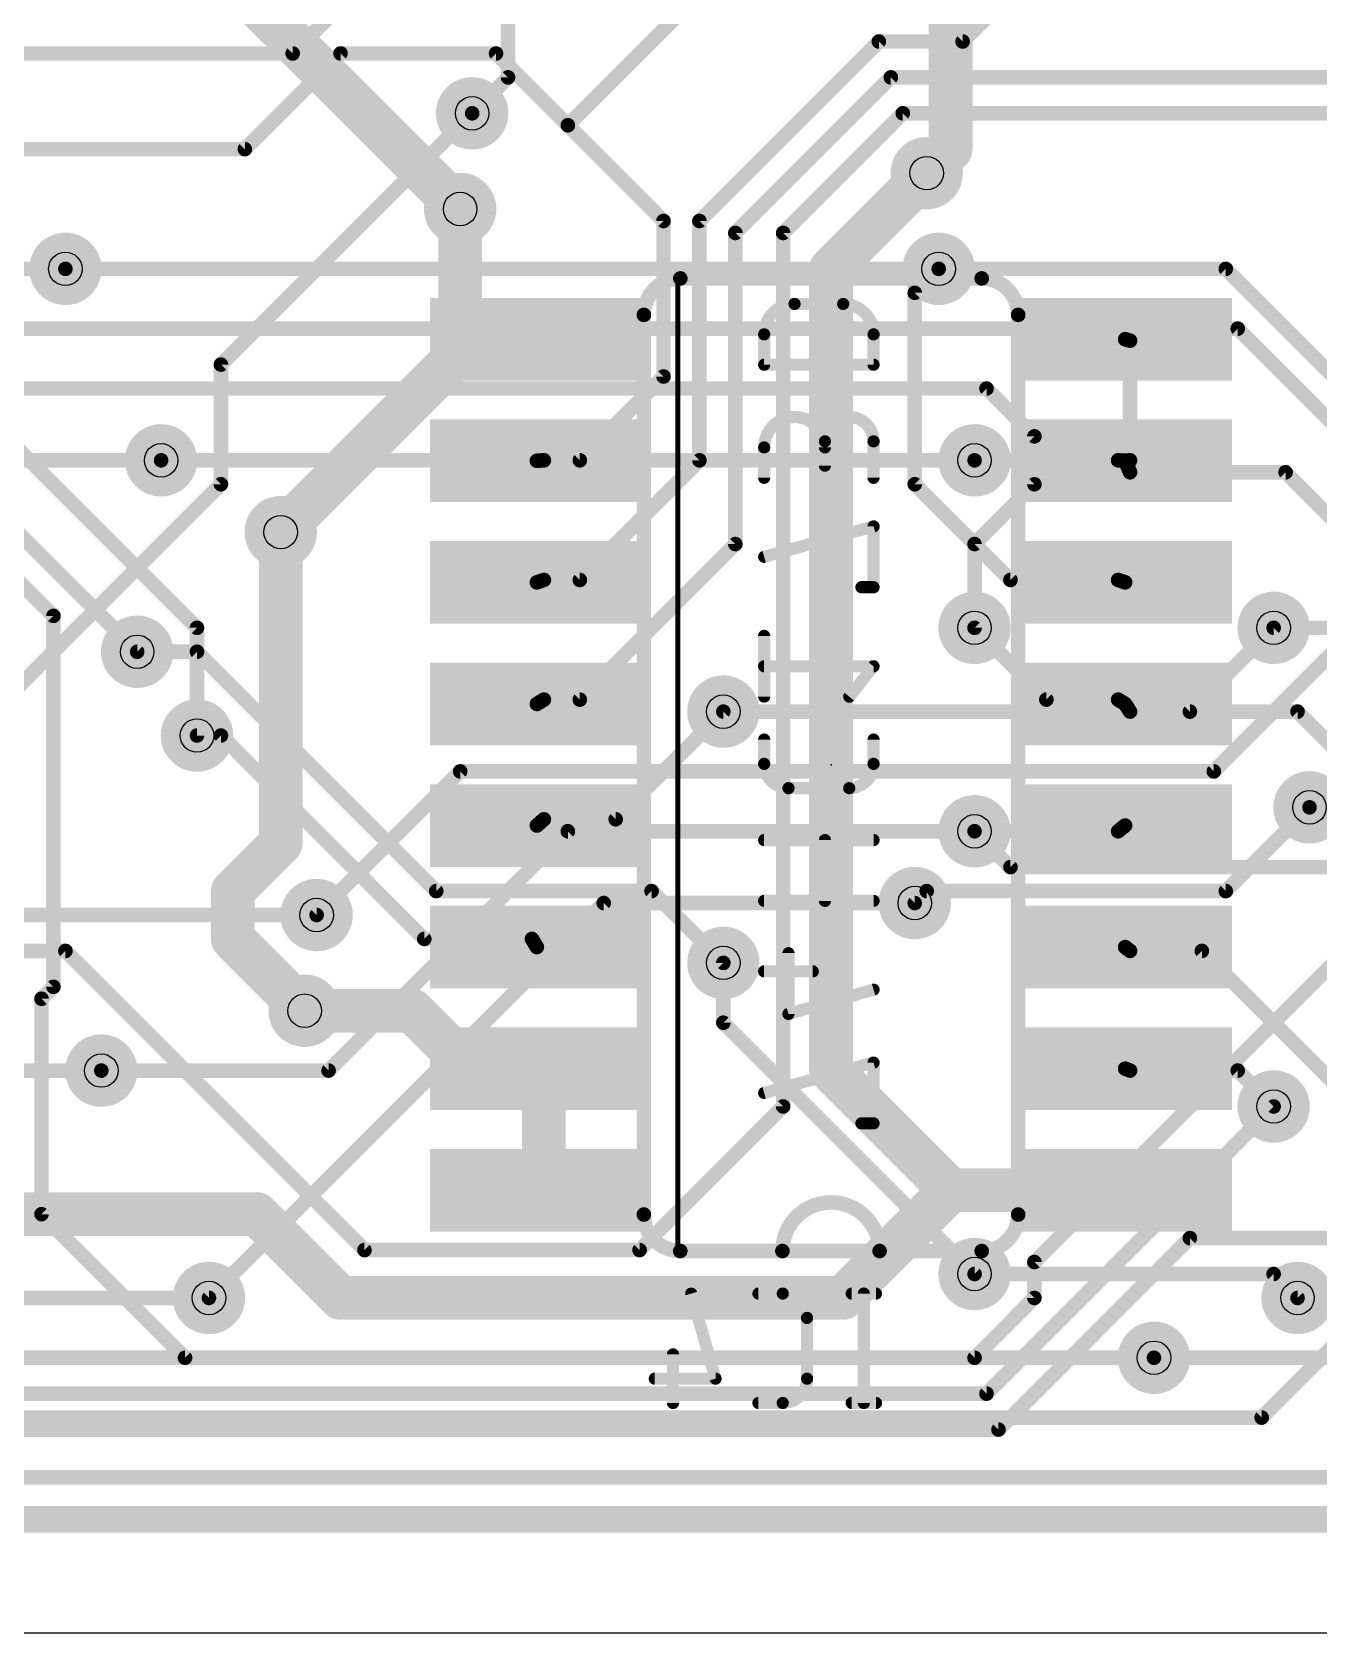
# Model space of a CAD drawing. Extents: x 0 to 200, y 0 to 49.
# Drawn here: x 79.9 to 93.35, y 0 to 16.72 of the extents above; entities that cross this region are included whole.
import ezdxf

# ---------------------------------------------------------------- set-up
doc = ezdxf.new("R2010")
doc.units = 0
for name, color, linetype in [('1', 12, 'CONTINUOUS'), ('16', 132, 'CONTINUOUS'), ('18', 110, 'CONTINUOUS'), ('20', 31, 'CONTINUOUS'), ('22', 253, 'CONTINUOUS'), ('24', 53, 'CONTINUOUS'), ('26', 253, 'CONTINUOUS'), ('28', 253, 'CONTINUOUS'), ('30', 253, 'CONTINUOUS'), ('32', 253, 'CONTINUOUS'), ('44', 253, 'CONTINUOUS'), ('52', 253, 'CONTINUOUS')]:
    doc.layers.add(name, color=color, linetype=linetype)

# ---------------------------------------------------------------- blocks, each defined once
blk = doc.blocks.new('RECT')
blk.add_solid([(-0.5, -0.5), (0.5, -0.5), (-0.5, 0.5), (0.5, 0.5)])
blk = doc.blocks.new('ROUNDV')
at = {"const_width": 0.5}
blk.add_lwpolyline([(0, -0.25, 1), (0, 0.25, 1), (0, -0.25)], format="xyb", dxfattribs=at)

msp = doc.modelspace()

# ---------------------------------------------------------------- linework, layer by layer
at = {"layer": '1'}
for points, const_width in [([(89.5, 15.5), (89.5, 17.375)], 0.4572), ([(82, 17.25), (84.375, 14.875)], 0.4572), ([(84.875, 16.25), (84.875, 17.125)], 0.1524), ([(84.5, 15.875), (84.875, 16.25)], 0.1524), ([(89.25, 15.25), (89.5, 15.5)], 0.4572), ([(80.25, 14.25), (89.375, 14.25)], 0.1524), ([(77, 13.75), (80.125, 10.625)], 0.1524), ([(92.5, 13.625), (79.5, 13.625)], 0.1524), ([(93.75, 12.375), (92.5, 13.625)], 0.1524), ([(81, 10.25), (78.125, 13.125)], 0.1524), ([(79.25, 13), (89.875, 13)], 0.1524), ([(89.875, 13), (90.375, 12.5)], 0.1524), ([(79.5, 12.625), (81.625, 10.5)], 0.1524), ([(90.375, 12.5), (90.375, 12)], 0.1524), ([(89.75, 12.25), (81.25, 12.25)], 0.1524), ([(90.375, 12), (89.75, 11.375)], 0.1524), ([(82.5, 8.25), (82.5, 11.5)], 0.4572), ([(89.75, 11.375), (89.75, 10.5)], 0.1524), ([(92.25, 9), (94.375, 11.125)], 0.1524), ([(93.25, 8.625), (95.625, 11)], 0.1524), ([(80.125, 10.625), (80.125, 6.75)], 0.1524), ([(81.625, 10.5), (81.625, 9.375)], 0.1524), ([(92.875, 10.5), (92, 9.625)], 0.1524), ([(92, 9.625), (87.125, 9.625)], 0.1524), ([(82.875, 7.5), (84.375, 9)], 0.1524), ([(84.375, 9), (92.25, 9)], 0.1524), ([(90.375, 3.875), (95.125, 8.625)], 0.1524), ([(82, 7.75), (82.5, 8.25)], 0.4572), ([(83, 5.875), (85.5, 8.375)], 0.1524), ([(85.5, 8.375), (89.75, 8.375)], 0.1524), ([(89.75, 8.375), (90.125, 8)], 0.1524), ([(90.125, 8), (93.5, 8)], 0.1524), ([(82, 7.25), (82, 7.75)], 0.4572), ([(81.75, 3.5), (85.875, 7.625)], 0.1524), ([(85.875, 7.625), (89.125, 7.625)], 0.1524), ([(82.75, 6.5), (82, 7.25)], 0.4572), ([(87.125, 6.375), (87.125, 7)], 0.1524), ([(80.125, 6.75), (80, 6.625)], 0.1524), ([(80, 6.625), (80, 4.375)], 0.1524), ([(89.75, 3.75), (87.125, 6.375)], 0.1524), ([(80.625, 5.875), (83, 5.875)], 0.1524), ([(89.875, 2.5), (92.875, 5.5)], 0.1524), ([(80, 4.375), (81.5, 2.875)], 0.1524), ([(90, 2.125), (92, 4.125)], 0.1524), ([(92, 4.125), (96, 4.125)], 0.1524), ([(90.375, 3.5), (90.375, 3.875)], 0.1524), ([(89.75, 2.875), (90.375, 3.5)], 0.1524), ([(96.125, 3.5), (93.125, 3.5)], 0.1524), ([(81.5, 2.875), (89.75, 2.875)], 0.1524), ([(91.625, 2.875), (94.25, 2.875)], 0.1524), ([(78.375, 2.5), (89.875, 2.5)], 0.1524), ([(76.625, 2.125), (90, 2.125)], 0.1524), ([(184.75, 1.125), (70, 1.125)], 0.1524)]:
    msp.add_lwpolyline(points, dxfattribs=dict(at, const_width=const_width))
for points, const_width in [([(84.8369, 16.25, 1), (84.9131, 16.25)], 0.0762), ([(84.9019, 16.2231, 1), (84.8481, 16.2769)], 0.0762), ([(84.4731, 15.9019, 1), (84.5269, 15.8481)], 0.0762), ([(89.5808, 15.4192, 1), (89.4192, 15.5808)], 0.2286), ([(89.3857, 15.5, 1), (89.6143, 15.5)], 0.2286), ([(89.1692, 15.3308, 1), (89.3308, 15.1692)], 0.2286), ([(84.2942, 14.7942, 1), (84.4558, 14.9558)], 0.2286), ([(80.25, 14.2881, 1), (80.25, 14.2119)], 0.0762), ([(89.375, 14.2119, 1), (89.375, 14.2881)], 0.0762), ([(92.5269, 13.6519, 1), (92.4731, 13.5981)], 0.0762), ([(92.5, 13.5869, 1), (92.5, 13.6631)], 0.0762), ([(89.9019, 13.0269, 1), (89.8481, 12.9731)], 0.0762), ([(89.875, 12.9619, 1), (89.875, 13.0381)], 0.0762), ([(90.4131, 12.5, 1), (90.3369, 12.5)], 0.0762), ([(90.3481, 12.4731, 1), (90.4019, 12.5269)], 0.0762), ([(81.25, 12.2881, 1), (81.25, 12.2119)], 0.0762), ([(89.75, 12.2119, 1), (89.75, 12.2881)], 0.0762), ([(90.4019, 11.9731, 1), (90.3481, 12.0269)], 0.0762), ([(90.3369, 12, 1), (90.4131, 12)], 0.0762), ([(82.6143, 11.5, 1), (82.3857, 11.5)], 0.2286), ([(89.7881, 11.375, 1), (89.7119, 11.375)], 0.0762), ([(89.7231, 11.4019, 1), (89.7769, 11.3481)], 0.0762), ([(80.1631, 10.625, 1), (80.0869, 10.625)], 0.0762), ([(80.0981, 10.5981, 1), (80.1519, 10.6519)], 0.0762), ([(81.6631, 10.5, 1), (81.5869, 10.5)], 0.0762), ([(81.5981, 10.4731, 1), (81.6519, 10.5269)], 0.0762), ([(89.7119, 10.5, 1), (89.7881, 10.5)], 0.0762), ([(92.9019, 10.4731, 1), (92.8481, 10.5269)], 0.0762), ([(80.9731, 10.2231, 1), (81.0269, 10.2769)], 0.0762), ([(87.125, 9.6631, 1), (87.125, 9.5869)], 0.0762), ([(92, 9.5869, 1), (92, 9.6631)], 0.0762), ([(91.9731, 9.6519, 1), (92.0269, 9.5981)], 0.0762), ([(81.5869, 9.375, 1), (81.6631, 9.375)], 0.0762), ([(84.375, 9.0381, 1), (84.375, 8.9619)], 0.0762), ([(84.4019, 8.9731, 1), (84.3481, 9.0269)], 0.0762), ([(92.2231, 9.0269, 1), (92.2769, 8.9731)], 0.0762), ([(92.25, 8.9619, 1), (92.25, 9.0381)], 0.0762), ([(93.2231, 8.6519, 1), (93.2769, 8.5981)], 0.0762), ([(82.3857, 8.25, 1), (82.6143, 8.25)], 0.2286), ([(82.5808, 8.1692, 1), (82.4192, 8.3308)], 0.2286), ([(85.5, 8.4131, 1), (85.5, 8.3369)], 0.0762), ([(85.5269, 8.3481, 1), (85.4731, 8.4019)], 0.0762), ([(89.7769, 8.4019, 1), (89.7231, 8.3481)], 0.0762), ([(89.75, 8.3369, 1), (89.75, 8.4131)], 0.0762), ([(90.125, 8.0381, 1), (90.125, 7.9619)], 0.0762), ([(90.0981, 7.9731, 1), (90.1519, 8.0269)], 0.0762), ([(82.1143, 7.75, 1), (81.8857, 7.75)], 0.2286), ([(81.9192, 7.8308, 1), (82.0808, 7.6692)], 0.2286), ([(85.875, 7.6631, 1), (85.875, 7.5869)], 0.0762), ([(85.9019, 7.5981, 1), (85.8481, 7.6519)], 0.0762), ([(89.125, 7.5869, 1), (89.125, 7.6631)], 0.0762), ([(82.8481, 7.5269, 1), (82.9019, 7.4731)], 0.0762), ([(82.0808, 7.3308, 1), (81.9192, 7.1692)], 0.2286), ([(81.8857, 7.25, 1), (82.1143, 7.25)], 0.2286), ([(87.1631, 7, 1), (87.0869, 7)], 0.0762), ([(80.0381, 6.625, 1), (79.9619, 6.625)], 0.0762), ([(79.9731, 6.6519, 1), (80.0269, 6.5981)], 0.0762), ([(80.0869, 6.75, 1), (80.1631, 6.75)], 0.0762), ([(80.1519, 6.7231, 1), (80.0981, 6.7769)], 0.0762), ([(82.6692, 6.4192, 1), (82.8308, 6.5808)], 0.2286), ([(87.0869, 6.375, 1), (87.1631, 6.375)], 0.0762), ([(87.1519, 6.4019, 1), (87.0981, 6.3481)], 0.0762), ([(80.625, 5.9131, 1), (80.625, 5.8369)], 0.0762), ([(82.9731, 5.9019, 1), (83.0269, 5.8481)], 0.0762), ([(83, 5.8369, 1), (83, 5.9131)], 0.0762), ([(92.9019, 5.4731, 1), (92.8481, 5.5269)], 0.0762), ([(79.9619, 4.375, 1), (80.0381, 4.375)], 0.0762), ([(80.0269, 4.4019, 1), (79.9731, 4.3481)], 0.0762), ([(92, 4.1631, 1), (92, 4.0869)], 0.0762), ([(92.0269, 4.0981, 1), (91.9731, 4.1519)], 0.0762), ([(90.4131, 3.875, 1), (90.3369, 3.875)], 0.0762), ([(90.3481, 3.9019, 1), (90.4019, 3.8481)], 0.0762), ([(89.7231, 3.7231, 1), (89.7769, 3.7769)], 0.0762), ([(81.7231, 3.5269, 1), (81.7769, 3.4731)], 0.0762), ([(90.3369, 3.5, 1), (90.4131, 3.5)], 0.0762), ([(90.4019, 3.4731, 1), (90.3481, 3.5269)], 0.0762), ([(93.125, 3.5381, 1), (93.125, 3.4619)], 0.0762), ([(81.5, 2.9131, 1), (81.5, 2.8369)], 0.0762), ([(81.4731, 2.8481, 1), (81.5269, 2.9019)], 0.0762), ([(89.7231, 2.9019, 1), (89.7769, 2.8481)], 0.0762), ([(89.75, 2.8369, 1), (89.75, 2.9131)], 0.0762), ([(91.625, 2.9131, 1), (91.625, 2.8369)], 0.0762), ([(89.8481, 2.5269, 1), (89.9019, 2.4731)], 0.0762), ([(89.875, 2.4619, 1), (89.875, 2.5381)], 0.0762), ([(89.9731, 2.1519, 1), (90.0269, 2.0981)], 0.0762), ([(90, 2.0869, 1), (90, 2.1631)], 0.0762)]:
    msp.add_lwpolyline(points, format="xyb", dxfattribs=dict(at, const_width=const_width))
at = {"layer": '16'}
for points, const_width in [([(87.25, 21.125), (82.625, 16.5)], 0.1524), ([(89.625, 16.625), (93.125, 20.125)], 0.1524), ([(85.5, 15.75), (88.625, 18.875)], 0.1524), ([(82.625, 16.5), (71.125, 16.5)], 0.1524), ([(82.125, 15.5), (83.125, 16.5)], 0.1524), ([(83.125, 16.5), (84.75, 16.5)], 0.1524), ([(84.75, 16.5), (85.5, 15.75)], 0.1524), ([(86.875, 14.75), (88.75, 16.625)], 0.1524), ([(88.75, 16.625), (89.625, 16.625)], 0.1524), ([(87.25, 14.625), (88.875, 16.25)], 0.1524), ([(88.875, 16.25), (93.625, 16.25)], 0.1524), ([(81.875, 13.25), (84.5, 15.875)], 0.1524), ([(87.75, 14.625), (89, 15.875)], 0.1524), ([(89, 15.875), (93.75, 15.875)], 0.1524), ([(85.5, 15.75), (86.5, 14.75)], 0.1524), ([(76, 15.5), (82.125, 15.5)], 0.1524), ([(88.25, 14.25), (89.25, 15.25)], 0.4572), ([(84.375, 14.875), (84.375, 13.625)], 0.4572), ([(86.5, 14.75), (86.5, 13.125)], 0.1524), ([(86.875, 12.25), (86.875, 14.75)], 0.1524), ([(87.25, 11.375), (87.25, 14.625)], 0.1524), ([(87.75, 5.5), (87.75, 14.625)], 0.1524), ([(88.25, 5.875), (88.25, 14.25)], 0.4572), ([(74.125, 14.25), (80.25, 14.25)], 0.1524), ([(89.375, 14.25), (89.125, 14)], 0.1524), ([(89.375, 14.25), (92.375, 14.25)], 0.1524), ([(92.375, 14.25), (93.625, 13)], 0.1524), ([(89.125, 14), (89.125, 12)], 0.1524), ([(82.5, 11.5), (84.5, 13.5)], 0.4572), ([(84.375, 13.625), (85.1766, 13.515)], 0.4572), ([(84.5, 13.5), (85.125, 13.5)], 0.4572), ([(85.125, 13.5), (85.1766, 13.515)], 0.4572), ([(91.375, 13.5), (91.3234, 13.515)], 0.1524), ([(91.375, 13.5), (91.375, 12.25)], 0.1524), ([(81.875, 12), (81.875, 13.25)], 0.1524), ([(86.5, 13.125), (85.625, 12.25)], 0.1524), ([(81.25, 12.25), (77.625, 12.25)], 0.1524), ([(85.25, 12.25), (85.1766, 12.245)], 0.1524), ([(85.625, 12.25), (85.25, 12.25)], 0.1524), ([(85.625, 11), (86.875, 12.25)], 0.1524), ([(91.25, 12.25), (89.75, 12.25)], 0.1524), ([(91.25, 12.25), (91.3234, 12.245)], 0.1524), ([(91.375, 12.25), (91.3234, 12.245)], 0.1524), ([(91.375, 12.125), (91.3234, 12.245)], 0.1524), ([(78.625, 8.75), (81.875, 12)], 0.1524), ([(89.125, 12), (90.125, 11)], 0.1524), ([(91.375, 12.125), (93, 12.125)], 0.1524), ([(93, 12.125), (102.75, 2.375)], 0.1524), ([(85.625, 9.75), (87.25, 11.375)], 0.1524), ([(85.25, 11), (85.1766, 10.975)], 0.1524), ([(85.25, 11), (85.625, 11)], 0.1524), ([(90.125, 11), (91.25, 11)], 0.1524), ([(91.25, 11), (91.3234, 10.975)], 0.1524), ([(89.75, 10.5), (90.5, 9.75)], 0.1524), ([(93.75, 10.5), (92.875, 10.5)], 0.1524), ([(81.625, 10.25), (81, 10.25)], 0.1524), ([(84.125, 7.75), (81.625, 10.25)], 0.1524), ([(85.25, 9.75), (85.1766, 9.705)], 0.1524), ([(85.25, 9.75), (85.625, 9.75)], 0.1524), ([(87.125, 9.625), (86, 8.5)], 0.1524), ([(90.5, 9.75), (91.25, 9.75)], 0.1524), ([(91.25, 9.75), (91.3234, 9.705)], 0.1524), ([(91.375, 9.625), (91.3234, 9.705)], 0.1524), ([(91.375, 9.625), (93.125, 9.625)], 0.1524), ([(93.125, 9.625), (94.75, 8)], 0.1524), ([(81.625, 9.375), (81.875, 9.375)], 0.1524), ([(81.875, 9.375), (84, 7.25)], 0.1524), ([(92.375, 7.75), (93.25, 8.625)], 0.1524), ([(85.25, 8.5), (85.1766, 8.435)], 0.1524), ([(86, 8.5), (85.25, 8.5)], 0.1524), ([(89.75, 8.375), (91.25, 8.375)], 0.1524), ([(91.25, 8.375), (91.3234, 8.435)], 0.1524), ([(86.375, 7.75), (84.125, 7.75)], 0.1524), ([(87.125, 7), (86.375, 7.75)], 0.1524), ([(89.125, 7.625), (89.25, 7.75)], 0.1524), ([(89.25, 7.75), (92.375, 7.75)], 0.1524), ([(79.625, 7.5), (82.875, 7.5)], 0.1524), ([(79.125, 7.125), (80.25, 7.125)], 0.1524), ([(80.25, 7.125), (83.375, 4)], 0.1524), ([(84, 7.25), (85.125, 7.25)], 0.1524), ([(85.125, 7.25), (85.1766, 7.165)], 0.1524), ([(91.375, 7.125), (91.3234, 7.165)], 0.1524), ([(92.125, 7.125), (91.375, 7.125)], 0.1524), ([(93.75, 5.5), (92.125, 7.125)], 0.1524), ([(83.875, 6.5), (82.75, 6.5)], 0.4572), ([(84.375, 6), (83.875, 6.5)], 0.4572), ([(85, 6), (84.375, 6)], 0.4572), ([(85, 6), (85.1766, 5.895)], 0.4572), ([(85.25, 5.875), (85.1766, 5.895)], 0.4572), ([(85.25, 5.875), (85.25, 4.625)], 0.4572), ([(89.5, 4.625), (88.25, 5.875)], 0.4572), ([(79.5, 5.875), (80.625, 5.875)], 0.1524), ([(91.375, 5.875), (91.3234, 5.895)], 0.1524), ([(92.5, 5.875), (91.375, 5.875)], 0.1524), ([(92.875, 5.5), (92.5, 5.875)], 0.1524), ([(86.25, 4), (87.75, 5.5)], 0.1524), ([(85.25, 4.625), (85.1766, 4.625)], 0.4572), ([(89.5, 4.625), (88.375, 3.5)], 0.4572), ([(91.3234, 4.625), (89.5, 4.625)], 0.4572), ([(82.25, 4.375), (77.625, 4.375)], 0.4572), ([(83.125, 3.5), (82.25, 4.375)], 0.4572), ([(83.375, 4), (86.25, 4)], 0.1524), ([(88.375, 3.5), (83.125, 3.5)], 0.4572), ([(92.875, 3.75), (89.75, 3.75)], 0.1524), ([(93.125, 3.5), (92.875, 3.75)], 0.1524), ([(75.875, 3.5), (81.75, 3.5)], 0.1524), ([(92.75, 2.25), (93.75, 3.25)], 0.1524), ([(76.75, 2.875), (91.625, 2.875)], 0.1524), ([(75.5, 2.25), (92.75, 2.25)], 0.1524), ([(147.125, 1.625), (53.125, 1.625)], 0.1524), ([(148, 1.25), (30.375, 1.25)], 0.1524)]:
    msp.add_lwpolyline(points, dxfattribs=dict(at, const_width=const_width))
for points, const_width in [([(82.5981, 16.5269, 1), (82.6519, 16.4731)], 0.0762), ([(82.625, 16.4619, 1), (82.625, 16.5381)], 0.0762), ([(83.125, 16.5381, 1), (83.125, 16.4619)], 0.0762), ([(83.1519, 16.4731, 1), (83.0981, 16.5269)], 0.0762), ([(84.7769, 16.5269, 1), (84.7231, 16.4731)], 0.0762), ([(84.75, 16.4619, 1), (84.75, 16.5381)], 0.0762), ([(88.75, 16.6631, 1), (88.75, 16.5869)], 0.0762), ([(88.7769, 16.5981, 1), (88.7231, 16.6519)], 0.0762), ([(89.5981, 16.6519, 1), (89.6519, 16.5981)], 0.0762), ([(89.625, 16.5869, 1), (89.625, 16.6631)], 0.0762), ([(88.875, 16.2881, 1), (88.875, 16.2119)], 0.0762), ([(88.9019, 16.2231, 1), (88.8481, 16.2769)], 0.0762), ([(84.5269, 15.8481, 1), (84.4731, 15.9019)], 0.0762), ([(89, 15.9131, 1), (89, 15.8369)], 0.0762), ([(89.0269, 15.8481, 1), (88.9731, 15.9019)], 0.0762), ([(85.5269, 15.7769, 1), (85.4731, 15.7231)], 0.0762), ([(85.4731, 15.7769, 1), (85.5269, 15.7231)], 0.0762), ([(85.4731, 15.7231, 1), (85.5269, 15.7769)], 0.0762), ([(82.0981, 15.5269, 1), (82.1519, 15.4731)], 0.0762), ([(82.125, 15.4619, 1), (82.125, 15.5381)], 0.0762), ([(89.3308, 15.1692, 1), (89.1692, 15.3308)], 0.2286), ([(84.4893, 14.875, 1), (84.2607, 14.875)], 0.2286), ([(86.5381, 14.75, 1), (86.4619, 14.75)], 0.0762), ([(86.4731, 14.7231, 1), (86.5269, 14.7769)], 0.0762), ([(86.9131, 14.75, 1), (86.8369, 14.75)], 0.0762), ([(86.8481, 14.7769, 1), (86.9019, 14.7231)], 0.0762), ([(87.2881, 14.625, 1), (87.2119, 14.625)], 0.0762), ([(87.2231, 14.6519, 1), (87.2769, 14.5981)], 0.0762), ([(87.7881, 14.625, 1), (87.7119, 14.625)], 0.0762), ([(87.7231, 14.6519, 1), (87.7769, 14.5981)], 0.0762), ([(88.3643, 14.25, 1), (88.1357, 14.25)], 0.2286), ([(88.1692, 14.3308, 1), (88.3308, 14.1692)], 0.2286), ([(80.25, 14.2119, 1), (80.25, 14.2881)], 0.0762), ([(89.375, 14.2881, 1), (89.375, 14.2119)], 0.0762), ([(89.4019, 14.2231, 1), (89.3481, 14.2769)], 0.0762), ([(92.4019, 14.2769, 1), (92.3481, 14.2231)], 0.0762), ([(92.375, 14.2119, 1), (92.375, 14.2881)], 0.0762), ([(89.1631, 14, 1), (89.0869, 14)], 0.0762), ([(89.0981, 14.0269, 1), (89.1519, 13.9731)], 0.0762), ([(84.3905, 13.7382, 1), (84.3595, 13.5118)], 0.2286), ([(84.2607, 13.625, 1), (84.4893, 13.625)], 0.2286), ([(84.5, 13.6143, 1), (84.5, 13.3857)], 0.2286), ([(84.5808, 13.4192, 1), (84.4192, 13.5808)], 0.2286), ([(85.0931, 13.6098, 1), (85.1569, 13.3902)], 0.2286), ([(85.125, 13.3857, 1), (85.125, 13.6143)], 0.2286), ([(85.2085, 13.4052, 1), (85.1447, 13.6248)], 0.2286), ([(85.1611, 13.4018, 1), (85.1921, 13.6282)], 0.2286), ([(91.334, 13.5516, 1), (91.3128, 13.4784)], 0.0762), ([(91.4131, 13.5, 1), (91.3369, 13.5)], 0.0762), ([(91.3644, 13.4634, 1), (91.3856, 13.5366)], 0.0762), ([(81.9131, 13.25, 1), (81.8369, 13.25)], 0.0762), ([(81.8481, 13.2769, 1), (81.9019, 13.2231)], 0.0762), ([(86.4619, 13.125, 1), (86.5381, 13.125)], 0.0762), ([(86.5269, 13.0981, 1), (86.4731, 13.1519)], 0.0762), ([(81.25, 12.2119, 1), (81.25, 12.2881)], 0.0762), ([(85.174, 12.283, 1), (85.1792, 12.207)], 0.0762), ([(85.25, 12.2881, 1), (85.25, 12.2119)], 0.0762), ([(85.2526, 12.212, 1), (85.2474, 12.288)], 0.0762), ([(85.5981, 12.2769, 1), (85.6519, 12.2231)], 0.0762), ([(85.625, 12.2119, 1), (85.625, 12.2881)], 0.0762), ([(86.8369, 12.25, 1), (86.9131, 12.25)], 0.0762), ([(86.9019, 12.2231, 1), (86.8481, 12.2769)], 0.0762), ([(89.75, 12.2881, 1), (89.75, 12.2119)], 0.0762), ([(91.2526, 12.288, 1), (91.2474, 12.212)], 0.0762), ([(91.25, 12.2119, 1), (91.25, 12.2881)], 0.0762), ([(91.3584, 12.2601, 1), (91.2884, 12.2299)], 0.0762), ([(91.3197, 12.2829, 1), (91.3271, 12.2071)], 0.0762), ([(91.3208, 12.207, 1), (91.326, 12.283)], 0.0762), ([(91.3369, 12.25, 1), (91.4131, 12.25)], 0.0762), ([(91.3787, 12.2121, 1), (91.3713, 12.2879)], 0.0762), ([(81.9019, 11.9731, 1), (81.8481, 12.0269)], 0.0762), ([(89.1519, 12.0269, 1), (89.0981, 11.9731)], 0.0762), ([(91.375, 12.1631, 1), (91.375, 12.0869)], 0.0762), ([(91.34, 12.1099, 1), (91.41, 12.1401)], 0.0762), ([(93.0269, 12.1519, 1), (92.9731, 12.0981)], 0.0762), ([(93, 12.0869, 1), (93, 12.1631)], 0.0762), ([(81.8369, 12, 1), (81.9131, 12)], 0.0762), ([(89.0869, 12, 1), (89.1631, 12)], 0.0762), ([(82.4192, 11.5808, 1), (82.5808, 11.4192)], 0.2286), ([(87.2119, 11.375, 1), (87.2881, 11.375)], 0.0762), ([(87.2769, 11.3481, 1), (87.2231, 11.4019)], 0.0762), ([(85.1643, 11.0111, 1), (85.1889, 10.9389)], 0.0762), ([(85.25, 11.0381, 1), (85.25, 10.9619)], 0.0762), ([(85.2623, 10.9639, 1), (85.2377, 11.0361)], 0.0762), ([(85.5981, 11.0269, 1), (85.6519, 10.9731)], 0.0762), ([(85.625, 10.9619, 1), (85.625, 11.0381)], 0.0762), ([(90.125, 11.0381, 1), (90.125, 10.9619)], 0.0762), ([(90.0981, 10.9731, 1), (90.1519, 11.0269)], 0.0762), ([(91.2623, 11.0361, 1), (91.2377, 10.9639)], 0.0762), ([(91.25, 10.9619, 1), (91.25, 11.0381)], 0.0762), ([(91.3111, 10.9389, 1), (91.3357, 11.0111)], 0.0762), ([(89.7769, 10.5269, 1), (89.7231, 10.4731)], 0.0762), ([(92.875, 10.5381, 1), (92.875, 10.4619)], 0.0762), ([(81, 10.2881, 1), (81, 10.2119)], 0.0762), ([(81.6519, 10.2769, 1), (81.5981, 10.2231)], 0.0762), ([(81.625, 10.2119, 1), (81.625, 10.2881)], 0.0762), ([(85.1567, 9.7375, 1), (85.1965, 9.6725)], 0.0762), ([(85.25, 9.7881, 1), (85.25, 9.7119)], 0.0762), ([(85.2699, 9.7175, 1), (85.2301, 9.7825)], 0.0762), ([(85.5981, 9.7769, 1), (85.6519, 9.7231)], 0.0762), ([(85.625, 9.7119, 1), (85.625, 9.7881)], 0.0762), ([(87.1519, 9.5981, 1), (87.0981, 9.6519)], 0.0762), ([(90.5, 9.7881, 1), (90.5, 9.7119)], 0.0762), ([(90.4731, 9.7231, 1), (90.5269, 9.7769)], 0.0762), ([(91.2699, 9.7825, 1), (91.2301, 9.7175)], 0.0762), ([(91.25, 9.7119, 1), (91.25, 9.7881)], 0.0762), ([(91.3554, 9.7257, 1), (91.2914, 9.6843)], 0.0762), ([(91.3035, 9.6725, 1), (91.3433, 9.7375)], 0.0762), ([(91.375, 9.6631, 1), (91.375, 9.5869)], 0.0762), ([(93.1519, 9.6519, 1), (93.0981, 9.5981)], 0.0762), ([(93.125, 9.5869, 1), (93.125, 9.6631)], 0.0762), ([(91.343, 9.6043, 1), (91.407, 9.6457)], 0.0762), ([(81.625, 9.4131, 1), (81.625, 9.3369)], 0.0762), ([(81.9019, 9.4019, 1), (81.8481, 9.3481)], 0.0762), ([(81.875, 9.3369, 1), (81.875, 9.4131)], 0.0762), ([(93.2769, 8.5981, 1), (93.2231, 8.6519)], 0.0762), ([(85.25, 8.5381, 1), (85.25, 8.4619)], 0.0762), ([(85.2753, 8.4715, 1), (85.2247, 8.5285)], 0.0762), ([(85.9731, 8.5269, 1), (86.0269, 8.4731)], 0.0762), ([(86, 8.4619, 1), (86, 8.5381)], 0.0762), ([(85.1513, 8.4635, 1), (85.2019, 8.4065)], 0.0762), ([(89.75, 8.4131, 1), (89.75, 8.3369)], 0.0762), ([(91.2259, 8.4045, 1), (91.2741, 8.3455)], 0.0762), ([(91.25, 8.3369, 1), (91.25, 8.4131)], 0.0762), ([(91.3475, 8.4055, 1), (91.2993, 8.4645)], 0.0762), ([(84.125, 7.7881, 1), (84.125, 7.7119)], 0.0762), ([(84.0981, 7.7231, 1), (84.1519, 7.7769)], 0.0762), ([(86.4019, 7.7769, 1), (86.3481, 7.7231)], 0.0762), ([(86.375, 7.7119, 1), (86.375, 7.7881)], 0.0762), ([(89.25, 7.7881, 1), (89.25, 7.7119)], 0.0762), ([(89.2769, 7.7231, 1), (89.2231, 7.7769)], 0.0762), ([(92.3481, 7.7769, 1), (92.4019, 7.7231)], 0.0762), ([(92.375, 7.7119, 1), (92.375, 7.7881)], 0.0762), ([(82.875, 7.4619, 1), (82.875, 7.5381)], 0.0762), ([(89.0981, 7.6519, 1), (89.1519, 7.5981)], 0.0762), ([(80.2769, 7.1519, 1), (80.2231, 7.0981)], 0.0762), ([(80.25, 7.0869, 1), (80.25, 7.1631)], 0.0762), ([(84, 7.2881, 1), (84, 7.2119)], 0.0762), ([(83.9731, 7.2231, 1), (84.0269, 7.2769)], 0.0762), ([(85.1576, 7.2698, 1), (85.0924, 7.2302)], 0.0762), ([(85.125, 7.2119, 1), (85.125, 7.2881)], 0.0762), ([(85.144, 7.1452, 1), (85.2092, 7.1848)], 0.0762), ([(91.3467, 7.1951, 1), (91.3001, 7.1349)], 0.0762), ([(91.375, 7.1631, 1), (91.375, 7.0869)], 0.0762), ([(91.3517, 7.0949, 1), (91.3983, 7.1551)], 0.0762), ([(92.1519, 7.1519, 1), (92.0981, 7.0981)], 0.0762), ([(92.125, 7.0869, 1), (92.125, 7.1631)], 0.0762), ([(87.0981, 6.9731, 1), (87.1519, 7.0269)], 0.0762), ([(82.75, 6.6143, 1), (82.75, 6.3857)], 0.2286), ([(83.9558, 6.5808, 1), (83.7942, 6.4192)], 0.2286), ([(83.875, 6.3857, 1), (83.875, 6.6143)], 0.2286), ([(84.375, 6.1143, 1), (84.375, 5.8857)], 0.2286), ([(84.2942, 5.9192, 1), (84.4558, 6.0808)], 0.2286), ([(85.0584, 6.0982, 1), (84.9416, 5.9018)], 0.2286), ([(85, 5.8857, 1), (85, 6.1143)], 0.2286), ([(85.2066, 6.0053, 1), (85.1466, 5.7847)], 0.2286), ([(85.1182, 5.7968, 1), (85.235, 5.9932)], 0.2286), ([(85.3643, 5.875, 1), (85.1357, 5.875)], 0.2286), ([(85.22, 5.7647, 1), (85.28, 5.9853)], 0.2286), ([(88.3308, 5.9558, 1), (88.1692, 5.7942)], 0.2286), ([(80.625, 5.8369, 1), (80.625, 5.9131)], 0.0762), ([(88.1357, 5.875, 1), (88.3643, 5.875)], 0.2286), ([(91.3372, 5.9305, 1), (91.3096, 5.8595)], 0.0762), ([(91.375, 5.9131, 1), (91.375, 5.8369)], 0.0762), ([(91.3612, 5.8395, 1), (91.3888, 5.9105)], 0.0762), ([(92.5269, 5.9019, 1), (92.4731, 5.8481)], 0.0762), ([(92.5, 5.8369, 1), (92.5, 5.9131)], 0.0762), ([(87.7119, 5.5, 1), (87.7881, 5.5)], 0.0762), ([(87.7769, 5.4731, 1), (87.7231, 5.5269)], 0.0762), ([(92.8481, 5.4731, 1), (92.9019, 5.5269)], 0.0762), ([(85.1766, 4.7393, 1), (85.1766, 4.5107)], 0.2286), ([(85.25, 4.5107, 1), (85.25, 4.7393)], 0.2286), ([(89.5, 4.7393, 1), (89.5, 4.5107)], 0.2286), ([(89.5808, 4.5442, 1), (89.4192, 4.7058)], 0.2286), ([(91.3234, 4.5107, 1), (91.3234, 4.7393)], 0.2286), ([(85.1357, 4.625, 1), (85.3643, 4.625)], 0.2286), ([(89.4192, 4.5442, 1), (89.5808, 4.7058)], 0.2286), ([(82.3308, 4.4558, 1), (82.1692, 4.2942)], 0.2286), ([(82.25, 4.2607, 1), (82.25, 4.4893)], 0.2286), ([(83.375, 4.0381, 1), (83.375, 3.9619)], 0.0762), ([(83.3481, 3.9731, 1), (83.4019, 4.0269)], 0.0762), ([(86.2231, 4.0269, 1), (86.2769, 3.9731)], 0.0762), ([(86.25, 3.9619, 1), (86.25, 4.0381)], 0.0762), ([(83.125, 3.6143, 1), (83.125, 3.3857)], 0.2286), ([(83.0442, 3.4192, 1), (83.2058, 3.5808)], 0.2286), ([(88.2942, 3.5808, 1), (88.4558, 3.4192)], 0.2286), ([(88.375, 3.3857, 1), (88.375, 3.6143)], 0.2286), ([(89.75, 3.7881, 1), (89.75, 3.7119)], 0.0762), ([(92.9019, 3.7769, 1), (92.8481, 3.7231)], 0.0762), ([(92.875, 3.7119, 1), (92.875, 3.7881)], 0.0762), ([(81.75, 3.4619, 1), (81.75, 3.5381)], 0.0762), ([(93.0981, 3.4731, 1), (93.1519, 3.5269)], 0.0762), ([(91.625, 2.8369, 1), (91.625, 2.9131)], 0.0762), ([(92.7231, 2.2769, 1), (92.7769, 2.2231)], 0.0762), ([(92.75, 2.2119, 1), (92.75, 2.2881)], 0.0762)]:
    msp.add_lwpolyline(points, format="xyb", dxfattribs=dict(at, const_width=const_width))
at = {"layer": '20'}
msp.add_line((0, 0), (200, 0), dxfattribs=at)
at = {"layer": '22'}
for points, const_width in [([(86.6752, 14.15, 0.4142), (86.2942, 13.769)], 0.1524), ([(86.6752, 14.1881, 1), (86.6752, 14.1119)], 0.0762), ([(86.6752, 14.1119, 1), (86.6752, 14.1881)], 0.0762), ([(90.2058, 13.769, 0.4142), (89.8248, 14.15)], 0.1524), ([(89.8248, 14.1881, 1), (89.8248, 14.1119)], 0.0762), ([(89.8248, 14.1119, 1), (89.8248, 14.1881)], 0.0762), ([(86.6625, 14.15, 1), (86.6371, 14.15)], 0.0254), ([(86.2561, 13.769, 1), (86.3323, 13.769)], 0.0762), ([(90.1677, 13.769, 1), (90.2439, 13.769)], 0.0762), ([(88.758, 3.99, 1), (87.742, 3.99)], 0.1524), ([(86.2942, 4.371, 0.4142), (86.6752, 3.99)], 0.1524), ([(86.3323, 4.371, 1), (86.2561, 4.371)], 0.0762), ([(89.8248, 3.99, 0.4142), (90.2058, 4.371)], 0.1524), ([(90.2439, 4.371, 1), (90.1677, 4.371)], 0.0762), ([(86.6752, 4.0281, 1), (86.6752, 3.9519)], 0.0762), ([(86.6752, 3.9519, 1), (86.6752, 4.0281)], 0.0762), ([(87.742, 4.0281, 1), (87.742, 3.9519)], 0.0762), ([(87.7039, 3.99, 1), (87.7801, 3.99)], 0.0762), ([(87.742, 3.9519, 1), (87.742, 4.0281)], 0.0762), ([(88.758, 4.0281, 1), (88.758, 3.9519)], 0.0762), ([(88.7199, 3.99, 1), (88.7961, 3.99)], 0.0762), ([(88.758, 3.9519, 1), (88.758, 4.0281)], 0.0762), ([(89.8248, 4.0281, 1), (89.8248, 3.9519)], 0.0762), ([(89.8248, 3.9519, 1), (89.8248, 4.0281)], 0.0762), ([(86.6371, 3.99, 1), (86.6625, 3.99)], 0.0254)]:
    msp.add_lwpolyline(points, format="xyb", dxfattribs=dict(at, const_width=const_width))
for points, const_width in [([(86.6752, 14.15), (89.8248, 14.15)], 0.1524), ([(86.6498, 3.99), (86.6498, 14.15)], 0.0508), ([(87.742, 3.99), (86.6752, 3.99)], 0.1524), ([(88.758, 3.99), (87.742, 3.99)], 0.1524), ([(89.8248, 3.99), (88.758, 3.99)], 0.1524)]:
    msp.add_lwpolyline(points, dxfattribs=dict(at, const_width=const_width))
at = {"layer": '24'}
msp.add_point((88.25, 9.07), dxfattribs=at)
at = {"layer": '26', "const_width": 0.127}
for points in [[(86.7895, 3.5455), (87.0435, 2.6565)], [(87.7457, 3.5455), (87.4917, 3.5455)], [(88.7199, 3.5455), (88.4659, 3.5455)], [(88.5929, 3.5455), (88.5929, 2.4025)], [(87.9997, 2.6565), (87.9997, 3.2915)], [(86.599, 2.9105), (86.599, 2.4025)], [(87.0435, 2.6565), (86.4085, 2.6565)], [(87.4917, 2.4025), (87.7457, 2.4025)], [(88.7199, 2.4025), (88.4659, 2.4025)]]:
    msp.add_lwpolyline(points, dxfattribs=at)
at = {"layer": '26'}
for points, const_width in [([(86.82, 3.5542, 1), (86.759, 3.5368)], 0.0635), ([(87.4917, 3.5773, 1), (87.4917, 3.5137)], 0.0635), ([(87.7457, 3.5773, 1), (87.7457, 3.5137)], 0.0635), ([(87.9997, 3.2915, 0.4142), (87.7457, 3.5455)], 0.127), ([(87.7457, 3.5137, 1), (87.7457, 3.5773)], 0.0635), ([(88.4659, 3.5773, 1), (88.4659, 3.5137)], 0.0635), ([(88.6246, 3.5455, 1), (88.5611, 3.5455)], 0.0635), ([(88.7199, 3.5137, 1), (88.7199, 3.5773)], 0.0635), ([(88.0315, 3.2915, 1), (87.968, 3.2915)], 0.0635), ([(87.968, 3.2915, 1), (88.0315, 3.2915)], 0.0635), ([(86.6308, 2.9105, 1), (86.5673, 2.9105)], 0.0635), ([(86.4085, 2.6883, 1), (86.4085, 2.6248)], 0.0635), ([(87.013, 2.6478, 1), (87.074, 2.6652)], 0.0635), ([(87.0435, 2.6248, 1), (87.0435, 2.6883)], 0.0635), ([(87.7457, 2.4025, 0.4142), (87.9997, 2.6565)], 0.127), ([(88.0315, 2.6565, 1), (87.968, 2.6565)], 0.0635), ([(87.968, 2.6565, 1), (88.0315, 2.6565)], 0.0635), ([(86.5673, 2.4025, 1), (86.6308, 2.4025)], 0.0635), ([(87.4917, 2.4343, 1), (87.4917, 2.3708)], 0.0635), ([(87.7457, 2.4343, 1), (87.7457, 2.3708)], 0.0635), ([(87.7457, 2.3708, 1), (87.7457, 2.4343)], 0.0635), ([(88.4659, 2.4343, 1), (88.4659, 2.3708)], 0.0635), ([(88.5611, 2.4025, 1), (88.6246, 2.4025)], 0.0635), ([(88.7199, 2.3708, 1), (88.7199, 2.4343)], 0.0635)]:
    msp.add_lwpolyline(points, format="xyb", dxfattribs=dict(at, const_width=const_width))
at = {"layer": '28'}
for points, const_width in [([(87.869, 13.8833, 0.4142), (87.5515, 13.5658)], 0.127), ([(87.869, 13.915, 1), (87.869, 13.8515)], 0.0635), ([(87.869, 13.8515, 1), (87.869, 13.915)], 0.0635), ([(88.6945, 13.5658, 0.4142), (88.377, 13.8833)], 0.127), ([(88.377, 13.915, 1), (88.377, 13.8515)], 0.0635), ([(88.377, 13.8515, 1), (88.377, 13.915)], 0.0635), ([(87.5833, 13.5658, 1), (87.5198, 13.5658)], 0.0635), ([(87.5198, 13.5658, 1), (87.5833, 13.5658)], 0.0635), ([(88.7263, 13.5658, 1), (88.6628, 13.5658)], 0.0635), ([(88.6628, 13.5658, 1), (88.7263, 13.5658)], 0.0635), ([(87.5515, 13.28, 1), (87.5515, 13.2165)], 0.0635), ([(87.5198, 13.2483, 1), (87.5833, 13.2483)], 0.0635), ([(88.6628, 13.2483, 1), (88.7263, 13.2483)], 0.0635), ([(88.6945, 13.2165, 1), (88.6945, 13.28)], 0.0635), ([(88.1865, 12.3847, 1), (87.5515, 12.3847)], 0.127), ([(88.6945, 12.4482, 1), (88.1865, 12.4482)], 0.127), ([(87.5833, 12.3847, 1), (87.5198, 12.3847)], 0.0635), ([(87.5198, 12.3847, 1), (87.5833, 12.3847)], 0.0635), ([(88.2183, 12.4482, 1), (88.1548, 12.4482)], 0.0635), ([(88.1548, 12.4482, 1), (88.2183, 12.4482)], 0.0635), ([(88.1548, 12.3847, 1), (88.2183, 12.3847)], 0.0635), ([(88.7263, 12.4482, 1), (88.6628, 12.4482)], 0.0635), ([(88.6628, 12.4482, 1), (88.7263, 12.4482)], 0.0635), ([(88.1548, 12.1942, 1), (88.2183, 12.1942)], 0.0635), ([(87.5198, 12.0672, 1), (87.5833, 12.0672)], 0.0635), ([(88.6628, 12.0672, 1), (88.7263, 12.0672)], 0.0635), ([(88.7263, 11.5592, 1), (88.6628, 11.5592)], 0.0635), ([(88.703, 11.5286, 1), (88.686, 11.5898)], 0.0635), ([(87.543, 11.2723, 1), (87.56, 11.2111)], 0.0635), ([(88.5675, 10.9559, 1), (88.5675, 10.8924)], 0.0635), ([(88.6628, 10.9242, 1), (88.7263, 10.9242)], 0.0635), ([(88.6945, 10.8924, 1), (88.6945, 10.9559)], 0.0635), ([(87.5833, 10.4162, 1), (87.5198, 10.4162)], 0.0635), ([(87.5515, 10.1304, 1), (87.5515, 10.0669)], 0.0635), ([(88.7193, 10.0789, 1), (88.6697, 10.1185)], 0.0635), ([(88.6945, 10.0669, 1), (88.6945, 10.1304)], 0.0635), ([(87.5198, 9.7812, 1), (87.5833, 9.7812)], 0.0635), ([(88.4157, 9.801, 1), (88.4653, 9.7614)], 0.0635), ([(87.5833, 9.333, 1), (87.5198, 9.333)], 0.0635), ([(88.7263, 9.333, 1), (88.6628, 9.333)], 0.0635), ([(87.5515, 9.079, 0.4142), (87.8055, 8.825)], 0.127), ([(87.5833, 9.079, 1), (87.5198, 9.079)], 0.0635), ([(87.5198, 9.079, 1), (87.5833, 9.079)], 0.0635), ([(88.4405, 8.825, 0.4142), (88.6945, 9.079)], 0.127), ([(88.7263, 9.079, 1), (88.6628, 9.079)], 0.0635), ([(88.6628, 9.079, 1), (88.7263, 9.079)], 0.0635), ([(87.8055, 8.8567, 1), (87.8055, 8.7932)], 0.0635), ([(87.8055, 8.7932, 1), (87.8055, 8.8567)], 0.0635), ([(88.4405, 8.8567, 1), (88.4405, 8.7932)], 0.0635), ([(88.4405, 8.7932, 1), (88.4405, 8.8567)], 0.0635), ([(87.5515, 8.3144, 1), (87.5515, 8.2508)], 0.0635), ([(88.2183, 8.2826, 1), (88.1548, 8.2826)], 0.0635), ([(88.6945, 8.2508, 1), (88.6945, 8.3144)], 0.0635), ([(87.5515, 7.6794, 1), (87.5515, 7.6159)], 0.0635), ([(88.6945, 7.6159, 1), (88.6945, 7.6794)], 0.0635), ([(88.1548, 7.6476, 1), (88.2183, 7.6476)], 0.0635), ([(87.8373, 7.1015, 1), (87.7738, 7.1015)], 0.0635), ([(87.5515, 6.9428, 1), (87.5515, 6.8793)], 0.0635), ([(88.0595, 6.8793, 1), (88.0595, 6.9428)], 0.0635), ([(88.7032, 6.69, 1), (88.6858, 6.751)], 0.0635), ([(87.7968, 6.497, 1), (87.8142, 6.436)], 0.0635), ([(87.7738, 6.4665, 1), (87.8373, 6.4665)], 0.0635), ([(88.7263, 5.9585, 1), (88.6628, 5.9585)], 0.0635), ([(88.703, 5.9279, 1), (88.686, 5.9891)], 0.0635), ([(87.543, 5.6716, 1), (87.56, 5.6104)], 0.0635), ([(88.5675, 5.3552, 1), (88.5675, 5.2918)], 0.0635), ([(88.6628, 5.3235, 1), (88.7263, 5.3235)], 0.0635), ([(88.6945, 5.2918, 1), (88.6945, 5.3552)], 0.0635)]:
    msp.add_lwpolyline(points, format="xyb", dxfattribs=dict(at, const_width=const_width))
at = {"layer": '28', "const_width": 0.127}
for points in [[(88.377, 13.8833), (87.869, 13.8833)], [(87.5515, 13.5658), (87.5515, 13.2483)], [(88.6945, 13.2483), (88.6945, 13.5658)], [(87.5515, 13.2483), (88.6945, 13.2483)], [(87.5515, 12.0672), (87.5515, 12.3847)], [(88.1865, 12.4482), (88.1865, 12.1942)], [(88.6945, 12.0672), (88.6945, 12.4482)], [(88.6945, 11.5592), (87.5515, 11.2417)], [(88.6945, 10.9242), (88.6945, 11.5592)], [(88.5675, 10.9242), (88.6945, 10.9242)], [(87.5515, 9.7812), (87.5515, 10.4162)], [(88.6945, 10.0987), (87.5515, 10.0987)], [(88.4405, 9.7812), (88.6945, 10.0987)], [(87.5515, 9.333), (87.5515, 9.079)], [(88.6945, 9.079), (88.6945, 9.333)], [(87.8055, 8.825), (88.4405, 8.825)], [(88.6945, 8.2826), (87.5515, 8.2826)], [(88.1865, 7.6476), (88.1865, 8.2826)], [(87.5515, 7.6476), (88.6945, 7.6476)], [(87.8055, 6.4665), (87.8055, 7.1015)], [(88.0595, 6.911), (87.5515, 6.911)], [(88.6945, 6.7205), (87.8055, 6.4665)], [(88.6945, 5.9585), (87.5515, 5.641)], [(88.6945, 5.3235), (88.6945, 5.9585)], [(88.5675, 5.3235), (88.6945, 5.3235)]]:
    msp.add_lwpolyline(points, dxfattribs=at)
at = {"layer": '44'}
for centre in [(84.5, 15.875), (89.25, 15.25), (84.375, 14.875), (80.25, 14.25), (89.375, 14.25), (81.25, 12.25), (89.75, 12.25), (82.5, 11.5), (89.75, 10.5), (92.875, 10.5), (81, 10.25), (87.125, 9.625), (81.625, 9.375), (93.25, 8.625), (89.75, 8.375), (89.125, 7.625), (82.875, 7.5), (87.125, 7), (82.75, 6.5), (80.625, 5.875), (92.875, 5.5), (89.75, 3.75), (81.75, 3.5), (93.125, 3.5), (91.625, 2.875)]:
    msp.add_circle(centre, 0.175, dxfattribs=at)
at = {"layer": '52', "const_width": 0.1524}
for points in [[(86.2942, 4.371), (86.2942, 13.769)], [(90.2058, 13.769), (90.2058, 4.371)]]:
    msp.add_lwpolyline(points, dxfattribs=at)
at = {"layer": '52', "const_width": 0.0762}
for points in [[(86.3323, 13.769, 1), (86.2561, 13.769)], [(90.2439, 13.769, 1), (90.1677, 13.769)], [(86.2561, 4.371, 1), (86.3323, 4.371)], [(90.1677, 4.371, 1), (90.2439, 4.371)]]:
    msp.add_lwpolyline(points, format="xyb", dxfattribs=at)

# ---------------------------------------------------------------- block references
at = {"layer": '16', "xscale": 0.6604, "yscale": 2.032, "rotation": 90}
for p in [(85.1766, 13.515), (91.3234, 13.515), (85.1766, 12.245), (91.3234, 12.245), (85.1766, 10.975), (91.3234, 10.975), (85.1766, 9.705), (91.3234, 9.705), (85.1766, 8.435), (91.3234, 8.435), (85.1766, 7.165), (91.3234, 7.165), (85.1766, 5.895), (91.3234, 5.895), (85.1766, 4.625), (91.3234, 4.625)]:
    msp.add_blockref('RECT', p, dxfattribs=at)
at = {"layer": '18', "xscale": 0.7564, "yscale": 0.7564}
for p in [(84.5, 15.875), (84.5, 15.875), (89.25, 15.25), (89.25, 15.25), (84.375, 14.875), (84.375, 14.875), (80.25, 14.25), (80.25, 14.25), (89.375, 14.25), (89.375, 14.25), (81.25, 12.25), (81.25, 12.25), (89.75, 12.25), (89.75, 12.25), (82.5, 11.5), (82.5, 11.5), (89.75, 10.5), (89.75, 10.5), (92.875, 10.5), (92.875, 10.5), (81, 10.25), (81, 10.25), (87.125, 9.625), (87.125, 9.625), (81.625, 9.375), (81.625, 9.375), (93.25, 8.625), (93.25, 8.625), (89.75, 8.375), (89.75, 8.375), (82.875, 7.5), (82.875, 7.5), (89.125, 7.625), (89.125, 7.625), (87.125, 7), (87.125, 7), (82.75, 6.5), (82.75, 6.5), (80.625, 5.875), (80.625, 5.875), (92.875, 5.5), (92.875, 5.5), (89.75, 3.75), (89.75, 3.75), (81.75, 3.5), (81.75, 3.5), (93.125, 3.5), (93.125, 3.5), (91.625, 2.875), (91.625, 2.875)]:
    msp.add_blockref('ROUNDV', p, dxfattribs=at)
at = {"layer": '30', "xscale": 0.8636, "yscale": 2.2352, "rotation": 90}
for p in [(85.1766, 13.515), (91.3234, 13.515), (85.1766, 12.245), (91.3234, 12.245), (85.1766, 10.975), (91.3234, 10.975), (85.1766, 9.705), (91.3234, 9.705), (85.1766, 8.435), (91.3234, 8.435), (85.1766, 7.165), (91.3234, 7.165), (85.1766, 5.895), (91.3234, 5.895), (85.1766, 4.625), (91.3234, 4.625)]:
    msp.add_blockref('RECT', p, dxfattribs=at)
at = {"layer": '32', "xscale": 0.6604, "yscale": 2.032, "rotation": 90}
for p in [(85.1766, 13.515), (91.3234, 13.515), (85.1766, 12.245), (91.3234, 12.245), (85.1766, 10.975), (91.3234, 10.975), (85.1766, 9.705), (91.3234, 9.705), (85.1766, 8.435), (91.3234, 8.435), (85.1766, 7.165), (91.3234, 7.165), (85.1766, 5.895), (91.3234, 5.895), (85.1766, 4.625), (91.3234, 4.625)]:
    msp.add_blockref('RECT', p, dxfattribs=at)
at = {"layer": '52', "xscale": 0.508, "yscale": 1.143, "rotation": 90}
for p in [(85.7227, 13.515), (90.7773, 13.515), (85.7227, 12.245), (90.7773, 12.245), (85.7227, 10.975), (90.7773, 10.975), (85.7227, 9.705), (90.7773, 9.705), (85.7227, 8.435), (90.7773, 8.435), (85.7481, 7.165), (90.7773, 7.165), (85.7227, 5.895), (90.7773, 5.895), (85.7227, 4.625), (90.7773, 4.625)]:
    msp.add_blockref('RECT', p, dxfattribs=at)

doc.saveas('drawing.dxf')
